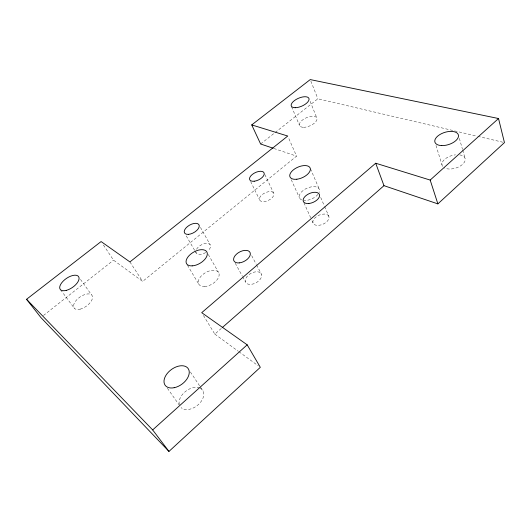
<?xml version="1.0" encoding="UTF-8"?>
<svg xmlns="http://www.w3.org/2000/svg" width="531" height="531" viewBox="0 0 531 531"><rect width="100%" height="100%" fill="white"/><g stroke="black" fill="none" stroke-linecap="round" stroke-linejoin="round"><path stroke-width="0.4" stroke-dasharray="2.65 1.99" d="M203.406 315.447L214.829 334.118L221.666 328.112M103.406 245.003L113.528 260.157L142.647 281.417L296.557 156.134L288.399 137.529M43.476 315.48L113.528 260.157M260.621 143.994L317.877 98.779L476.991 136.155M477.794 136.341L502.837 142.222M273.903 148.481L296.557 156.134M214.829 334.118L238.24 351.21M238.91 351.695L258.312 365.859M60.587 289.787L74.473 308.465M80.493 279.419L91.518 294.844M167.391 388.247L179.193 405M190.397 371.985L199.888 386.243M200.34 386.926L203.054 391.002M129.929 261.936L142.647 281.417M187.456 265.181L198.866 284.304M186.262 235.923L194.565 250.214M194.977 250.924L196.224 253.068M208.311 254.502L218.48 272.363M200.446 227.427L210.143 244.672M235.26 263.23L242.269 276.034M242.66 276.744L245.382 281.722M251.694 255.676L256.234 264.285M256.612 265.009L261.524 274.335A8.914 5.35 -28.4 0 1 250.951 284.377A8.914 5.35 -28.4 0 1 247.937 275.529A8.914 5.35 -28.4 0 1 261.524 274.335M250.632 181.549L259.52 199.629M264.863 174.566L273.87 193.523A7.819 4.122 -25.9 0 1 264.159 201.601A7.819 4.122 -25.9 0 1 262.082 194.704A7.819 4.122 -25.9 0 1 273.87 193.523M291.247 179.71L299.391 197.705M303.931 202.769L310.675 217.737M312.029 220.737L313.038 222.98M320.704 197.479L324.295 205.782M324.627 206.539L328.868 216.356A8.582 4.918 -23.6 0 1 318.6 225.35A8.582 4.918 -23.6 0 1 315.441 217.425A8.582 4.918 -23.6 0 1 328.868 216.356M310.502 168.805L319.317 189.268M291.599 106.784L299.53 125.495M310.117 101.355L316.861 117.975M310.854 81.124L317.877 98.779M435.997 145.461L441.965 164.809M459.355 138.372L462.501 149.377M462.72 150.16L465.189 158.809M200.207 388.221A13.872 9.173 -37.2 0 1 199.198 403.806A13.872 9.173 -37.2 0 1 181.071 407.622M179.266 404.509A13.872 9.173 -37.2 0 1 185.206 391.686A13.872 9.173 -37.2 0 1 199.424 387.889M459.693 154.879A12.014 6.558 -16.6 0 1 462.056 164.802A12.014 6.558 -16.6 0 1 443.989 167.683M442.602 166.395A12.014 6.558 -16.6 0 1 455.465 154.833M196.536 249.245A8.131 4.427 -29.7 0 1 207.74 243.397A8.131 4.427 -29.7 0 1 207.96 250.884M205.716 252.557A8.131 4.427 -29.7 0 1 195.826 251.973M301.714 199.921A10.819 5.868 -23.9 0 1 307.316 188.054A10.819 5.868 -23.9 0 1 319.071 192.58M317.93 194.406A10.819 5.868 -23.9 0 1 303.719 200.406M80.121 309.161A10.965 5.582 -35.2 0 0 92.354 296.032A10.965 5.582 -35.2 0 0 76.656 299.882A10.965 5.582 -35.2 0 0 80.121 309.161M303.42 127.294A9.445 4.421 -23.3 0 0 317.047 119.143A9.445 4.421 -23.3 0 0 304.163 118.884A9.445 4.421 -23.3 0 0 303.42 127.294M204.448 286.528A11.483 6.598 -30.5 0 0 219.111 273.983A11.483 6.598 -30.5 0 0 202.596 274.693A11.483 6.598 -30.5 0 0 204.448 286.528"/><path stroke-width="0.8" d="M251.727 124.904L287.749 136.036L129.929 261.936L101.102 241.559L26.55 299.298L40.88 317.525L168.964 451.416L260.316 367.326L247.187 344.825L201.714 312.679L375.702 163.229L430.176 180.069L437.883 203.877L504.45 142.607L498.523 118.526L310.237 79.584L251.727 124.904L260.621 143.994L273.12 148.215M168.964 451.416L152.669 429.924L247.187 344.825M430.176 180.069L498.523 118.526M222.29 327.567L383.973 185.671L437.883 203.877M26.55 299.298L152.669 429.924M375.702 163.229L383.973 185.671M441.746 145.594A12.273 6.392 -17.3 0 0 458.459 135.232A12.273 6.392 -17.3 0 0 439.728 134.642A12.273 6.392 -17.3 0 0 441.746 145.594M295.183 107.713A9.611 4.281 -23.6 0 0 309.062 99.47A9.611 4.281 -23.6 0 0 296.072 99.489A9.611 4.281 -23.6 0 0 295.183 107.713M66.262 290.377A11.184 5.423 -34.7 0 0 78.907 277.228A11.184 5.423 -34.7 0 0 63.003 281.297A11.184 5.423 -34.7 0 0 66.262 290.377M174.188 387.71A14.218 9.014 -36.4 0 0 188.591 369.271A14.218 9.014 -36.4 0 0 167.112 373.638A14.218 9.014 -36.4 0 0 174.188 387.71M188.505 234.357A8.297 4.301 -29.5 0 0 199.238 225.609A8.297 4.301 -29.5 0 0 187.476 226.558A8.297 4.301 -29.5 0 0 188.505 234.357M254.216 181.224A7.972 4.002 -25.9 0 0 264.172 173.113A7.972 4.002 -25.9 0 0 252.245 174.5A7.972 4.002 -25.9 0 0 254.216 181.224M308.856 203.499A8.761 4.799 -23.8 0 0 319.396 194.459A8.761 4.799 -23.8 0 0 305.783 195.773A8.761 4.799 -23.8 0 0 308.856 203.499M239.289 262.898A9.107 5.224 -28.3 0 0 250.181 252.809A9.107 5.224 -28.3 0 0 236.408 254.23A9.107 5.224 -28.3 0 0 239.289 262.898M192.209 265.865A11.728 6.432 -30.2 0 0 207.289 253.227A11.728 6.432 -30.2 0 0 190.576 254.236A11.728 6.432 -30.2 0 0 192.209 265.865M296.836 179.232A11.038 5.708 -24.1 0 0 310.177 168.048A11.038 5.708 -24.1 0 0 293.158 170.053A11.038 5.708 -24.1 0 0 296.836 179.232"/></g></svg>
